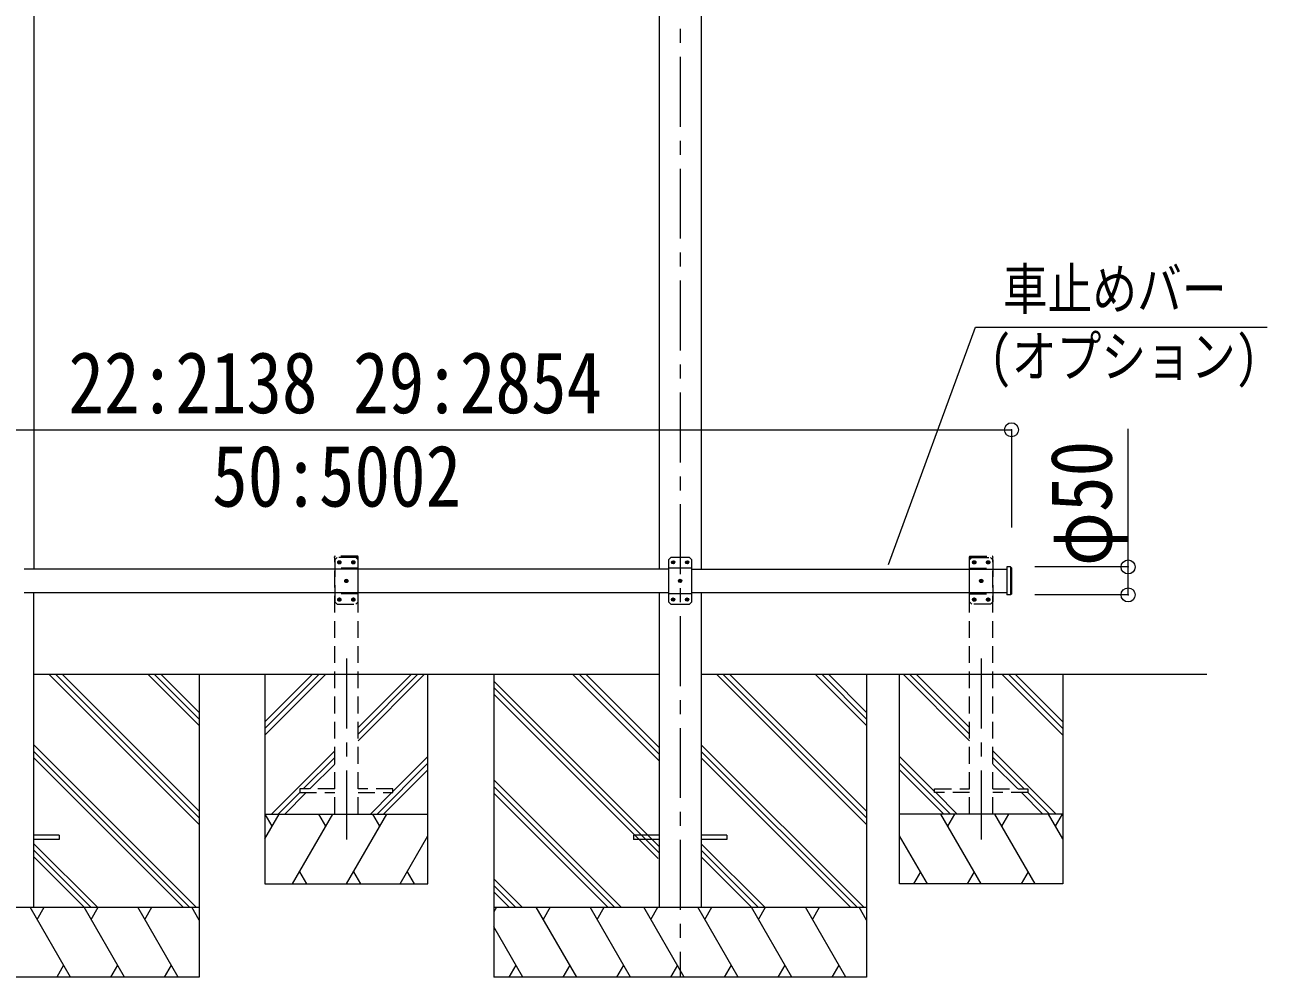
# Model space of a CAD drawing. Units: millimetres at full size, sheet at 1:30; details may follow other scales. Extents: x -20916 to 28483, y -5820 to 5820.
# Drawn here: x 16543 to 19208, y -2257 to -214 of the extents above; entities that cross this region are included whole.
import ezdxf
from ezdxf.enums import TextEntityAlignment as Align

# ---------------------------------------------------------------- set-up
doc = ezdxf.new("R2010")
doc.units = ezdxf.units.MM
doc.header["$LTSCALE"] = 30
doc.header["$PDMODE"] = 32
doc.header["$PDSIZE"] = 30
doc.linetypes.add('CHAIN1', pattern=[8, 5, -1, 1, -1])
doc.linetypes.add('DASHED1', pattern=[1.8, 1.2, -0.6])
for name, color, linetype, lineweight in [('0-0_0', 7, 'Continuous', 9), ('0-1_本体', 5, 'CHAIN1', 9), ('0-3_ELV2', 4, 'Continuous', 9), ('0-5_DIM1', 4, 'DASHED1', 9), ('0-6_OTH_LINE', 6, 'Continuous', 9), ('0-7_SHAPE', 6, 'Continuous', 9)]:
    doc.layers.add(name, color=color, linetype=linetype, lineweight=lineweight)
doc.styles.add('ＭＳ ゴシック', font='')
doc.styles.get('ＭＳ ゴシック').set_extended_font_data('MS Gothic')

msp = doc.modelspace()

# ---------------------------------------------------------------- linework, layer by layer
at = {"layer": '0-0_0'}
for p, q in [((16561.33, -1607.28), (17903.33, -1607.28)), ((16916.53, -1929.74), (16594.07, -1607.28)), ((16916.53, -1915.6), (16608.21, -1607.28)), ((16916.53, -1901.45), (16622.35, -1607.28)), ((16916.53, -1717.61), (16806.2, -1607.28)), ((16916.53, -1703.47), (16820.34, -1607.28)), ((16916.53, -1689.32), (16834.48, -1607.28)), ((16916.53, -1607.28), (16916.53, -2257.28)), ((17057.33, -1607.29), (17057.33, -2057.29)), ((17057.33, -1709.64), (17159.68, -1607.29)), ((17057.33, -1723.78), (17173.82, -1607.29)), ((17057.33, -1737.92), (17187.96, -1607.29)), ((17257.33, -1750.05), (17400.1, -1607.29)), ((17257.33, -1735.91), (17385.96, -1607.29)), ((17257.33, -1721.77), (17371.81, -1607.29)), ((17407.33, -2057.29), (17407.33, -1607.29)), ((17548.53, -1607.28), (17548.53, -2257.28)), ((17903.33, -1976.75), (17548.53, -1621.96)), ((17903.33, -1792.91), (17717.7, -1607.28)), ((17903.33, -1778.77), (17731.84, -1607.28)), ((17903.33, -1764.62), (17745.98, -1607.28)), ((17993.33, -1607.28), (19078.37, -1607.28)), ((18348.53, -1929.74), (18026.07, -1607.28)), ((18348.53, -1915.6), (18040.21, -1607.28)), ((18348.53, -1901.45), (18054.35, -1607.28)), ((18348.53, -1717.61), (18238.2, -1607.28)), ((18348.53, -1703.47), (18252.34, -1607.28)), ((18348.53, -1689.32), (18266.48, -1607.28)), ((18348.53, -1607.28), (18348.53, -2257.28)), ((18419.33, -2057.29), (18419.33, -1607.29)), ((18569.33, -1750.05), (18426.57, -1607.29)), ((18569.33, -1735.91), (18440.71, -1607.29)), ((18569.33, -1721.77), (18454.85, -1607.29)), ((18769.33, -1737.92), (18638.7, -1607.29)), ((18769.33, -1723.78), (18652.84, -1607.29)), ((18769.33, -1709.64), (18666.98, -1607.29)), ((18769.33, -1607.29), (18769.33, -2057.29)), ((17903.33, -1990.9), (17548.53, -1636.1)), ((17901.07, -2002.78), (17548.53, -1650.24)), ((16910.22, -2107.28), (16561.73, -1758.79)), ((18342.22, -2107.28), (17993.73, -1758.79)), ((16896.08, -2107.28), (16561.73, -1772.93)), ((17071.81, -1907.29), (17207.33, -1771.77)), ((17332.33, -1858.9), (17407.33, -1783.9)), ((18328.08, -2107.28), (17993.73, -1772.93)), ((18494.33, -1858.9), (18419.33, -1783.9)), ((18754.85, -1907.29), (18619.33, -1771.77)), ((16881.94, -2107.28), (16561.73, -1787.07)), ((17139.95, -1853.29), (17207.33, -1785.91)), ((17154.09, -1853.29), (17207.33, -1800.05)), ((17298.08, -1907.29), (17407.33, -1798.04)), ((17312.23, -1907.29), (17407.33, -1812.18)), ((18313.94, -2107.28), (17993.73, -1787.07)), ((18528.58, -1907.29), (18419.33, -1798.04)), ((18514.44, -1907.29), (18419.33, -1812.18)), ((18686.71, -1853.29), (18619.33, -1785.91)), ((18672.57, -1853.29), (18619.33, -1800.05)), ((17821.72, -2107.28), (17548.53, -1834.09)), ((17085.95, -1907.29), (17132.33, -1860.91)), ((17100.09, -1907.29), (17146.09, -1861.29)), ((17283.94, -1907.29), (17329.94, -1861.29)), ((17807.58, -2107.28), (17548.53, -1848.23)), ((17793.44, -2107.28), (17548.53, -1862.37)), ((18542.72, -1907.29), (18496.72, -1861.29)), ((18726.57, -1907.29), (18680.57, -1861.29)), ((18740.71, -1907.29), (18694.33, -1860.91)), ((17057.33, -1960.4), (17088, -1907.29)), ((17057.33, -1907.29), (17407.33, -1907.29)), ((17073, -1933.27), (17057.99, -1907.29)), ((17116.86, -2057.29), (17203.47, -1907.29)), ((17188.47, -1933.27), (17173.46, -1907.29)), ((17232.33, -2057.29), (17318.94, -1907.29)), ((17303.94, -1933.27), (17288.94, -1907.29)), ((18769.33, -1907.29), (18419.33, -1907.29)), ((18594.33, -2057.29), (18507.73, -1907.29)), ((18522.73, -1933.27), (18537.73, -1907.29)), ((18709.8, -2057.29), (18623.19, -1907.29)), ((18638.2, -1933.27), (18653.2, -1907.29)), ((18769.33, -1960.4), (18738.67, -1907.29)), ((18753.67, -1933.27), (18768.67, -1907.29)), ((16698.09, -2107.28), (16561.73, -1970.92)), ((17347.8, -2057.29), (17407.33, -1954.19)), ((18130.09, -2107.28), (17993.73, -1970.92)), ((18478.86, -2057.29), (18419.33, -1954.19)), ((16683.95, -2107.28), (16561.73, -1985.06)), ((18115.95, -2107.28), (17993.73, -1985.06)), ((16669.81, -2107.28), (16561.73, -1999.2)), ((18101.81, -2107.28), (17993.73, -1999.2)), ((17131.86, -2031.31), (17146.86, -2057.29)), ((17247.33, -2031.31), (17262.33, -2057.29)), ((17362.8, -2031.31), (17377.8, -2057.29)), ((17609.59, -2107.28), (17548.53, -2046.22)), ((18463.86, -2031.31), (18448.86, -2057.29)), ((18579.33, -2031.31), (18564.33, -2057.29)), ((18694.8, -2031.31), (18679.8, -2057.29)), ((17057.33, -2057.29), (17407.33, -2057.29)), ((17595.45, -2107.28), (17548.53, -2060.36)), ((17581.31, -2107.28), (17548.53, -2074.5)), ((18769.33, -2057.29), (18419.33, -2057.29)), ((16116.53, -2107.28), (16916.53, -2107.28)), ((16640.85, -2257.28), (16554.24, -2107.28)), ((16569.24, -2133.26), (16584.24, -2107.28)), ((16756.31, -2257.28), (16669.71, -2107.28)), ((16684.71, -2133.26), (16699.72, -2107.28)), ((16871.79, -2257.28), (16785.18, -2107.28)), ((16800.18, -2133.26), (16815.18, -2107.28)), ((16916.53, -2134.78), (16900.65, -2107.28)), ((17548.53, -2107.28), (18348.53, -2107.28)), ((17554.36, -2107.28), (17548.53, -2117.38)), ((17726.43, -2257.28), (17639.83, -2107.28)), ((17669.83, -2107.28), (17654.83, -2133.26)), ((17841.9, -2257.28), (17755.3, -2107.28)), ((17770.3, -2133.26), (17785.3, -2107.28)), ((17957.37, -2257.28), (17870.77, -2107.28)), ((17885.77, -2133.26), (17900.77, -2107.28)), ((18072.85, -2257.28), (17986.24, -2107.28)), ((18001.24, -2133.26), (18016.24, -2107.28)), ((18188.31, -2257.28), (18101.71, -2107.28)), ((18116.71, -2133.26), (18131.72, -2107.28)), ((18303.79, -2257.28), (18217.18, -2107.28)), ((18232.18, -2133.26), (18247.18, -2107.28)), ((18348.53, -2134.78), (18332.65, -2107.28)), ((17610.96, -2257.28), (17548.53, -2149.14)), ((16625.85, -2231.3), (16610.85, -2257.28)), ((16741.32, -2231.3), (16726.32, -2257.28)), ((16856.79, -2231.3), (16841.79, -2257.28)), ((17595.97, -2231.3), (17580.97, -2257.28)), ((17711.44, -2231.3), (17696.44, -2257.28)), ((17826.91, -2231.3), (17811.91, -2257.28)), ((17942.38, -2231.3), (17927.38, -2257.28)), ((18057.85, -2231.3), (18042.85, -2257.28)), ((18173.32, -2231.3), (18158.32, -2257.28)), ((18288.79, -2231.3), (18273.79, -2257.28)), ((16916.53, -2257.28), (16116.53, -2257.28)), ((18348.53, -2257.28), (17548.53, -2257.28))]:
    msp.add_line(p, q, dxfattribs=at)
at = {"layer": '0-1_本体'}
for p, q in [((17948.33, 917.13), (17948.33, -2257.28)), ((17232.33, -1573.86), (17232.33, -1961.73)), ((18594.33, -1573.86), (18594.33, -1961.73))]:
    msp.add_line(p, q, dxfattribs=at)
at = {"layer": '0-3_ELV2'}
for p, q in [((16561.53, 521.72), (16561.53, -1382.28)), ((17903.13, 521.72), (17903.13, -1382.28)), ((17993.53, 521.72), (17993.53, -1382.28)), ((17968.33, -1357.28), (17973.33, -1362.28)), ((17923.33, -1382.28), (16541.33, -1382.28)), ((17923.33, -1362.28), (17923.33, -1452.28)), ((17973.33, -1379.98), (17923.33, -1379.98)), ((17932.07, -1366.86), (17931.23, -1366.86)), ((17934.59, -1367.7), (17935.43, -1367.7)), ((17962.07, -1366.86), (17961.23, -1366.86)), ((17964.59, -1367.7), (17965.43, -1367.7)), ((17973.33, -1452.28), (17973.33, -1362.28)), ((17973.33, -1382.28), (18649.33, -1382.28)), ((18649.33, -1377.28), (18649.33, -1437.28)), ((18649.33, -1377.28), (18649.33, -1437.28)), ((18657.33, -1377.28), (18657.33, -1437.28)), ((18657.33, -1377.28), (18657.33, -1437.28)), ((18659.33, -1379.28), (18659.33, -1435.28)), ((18659.33, -1379.28), (18659.33, -1435.28)), ((17947.07, -1406.86), (17946.23, -1406.86)), ((17949.59, -1407.7), (17950.43, -1407.7)), ((16541.33, -1432.28), (17923.33, -1432.28)), ((16561.33, -1432.28), (16561.33, -2107.28)), ((17903.33, -1432.28), (17903.33, -2107.28)), ((17973.33, -1434.58), (17923.33, -1434.58)), ((17973.33, -1432.28), (18649.33, -1432.28)), ((17993.33, -1432.28), (17993.33, -2107.28)), ((17928.33, -1457.28), (17923.33, -1452.28)), ((17932.07, -1446.86), (17931.23, -1446.86)), ((17934.59, -1447.7), (17935.43, -1447.7)), ((17962.07, -1446.86), (17961.23, -1446.86)), ((17964.59, -1447.7), (17965.43, -1447.7)), ((16616.53, -1952.78), (16561.73, -1952.78)), ((16616.53, -1961.78), (16561.73, -1961.78)), ((16616.53, -1952.78), (16616.53, -1961.78)), ((17848.53, -1952.78), (17848.53, -1961.78)), ((17903.33, -1952.78), (17848.53, -1952.78)), ((17903.33, -1961.78), (17848.53, -1961.78)), ((18048.53, -1952.78), (17993.73, -1952.78)), ((18048.53, -1961.78), (17993.73, -1961.78)), ((18048.53, -1952.78), (18048.53, -1961.78))]:
    msp.add_line(p, q, dxfattribs=at)
for points in [[(17968.33, -1357.28), (17928.33, -1357.28), (17923.33, -1362.28)], [(17931.23, -1366.86), (17931.23, -1367.7), (17932.07, -1367.7)], [(17933.75, -1366.02), (17933.75, -1365.18), (17932.91, -1365.18), (17932.91, -1366.02)], [(17932.91, -1368.54), (17932.91, -1369.38), (17933.75, -1369.38), (17933.75, -1368.54)], [(17935.43, -1367.7), (17935.43, -1366.86), (17934.59, -1366.86)], [(17961.23, -1366.86), (17961.23, -1367.7), (17962.07, -1367.7)], [(17963.75, -1366.02), (17963.75, -1365.18), (17962.91, -1365.18), (17962.91, -1366.02)], [(17962.91, -1368.54), (17962.91, -1369.38), (17963.75, -1369.38), (17963.75, -1368.54)], [(17965.43, -1367.7), (17965.43, -1366.86), (17964.59, -1366.86)], [(18659.33, -1379.28), (18657.33, -1377.28), (18649.33, -1377.28)], [(18659.33, -1379.28), (18657.33, -1377.28), (18649.33, -1377.28)], [(17946.23, -1406.86), (17946.23, -1407.7), (17947.07, -1407.7)], [(17948.75, -1406.02), (17948.75, -1405.18), (17947.91, -1405.18), (17947.91, -1406.02)], [(17947.91, -1408.54), (17947.91, -1409.38), (17948.75, -1409.38), (17948.75, -1408.54)], [(17950.43, -1407.7), (17950.43, -1406.86), (17949.59, -1406.86)], [(18659.33, -1435.28), (18657.33, -1437.28), (18649.33, -1437.28)], [(18659.33, -1435.28), (18657.33, -1437.28), (18649.33, -1437.28)], [(17928.33, -1457.28), (17968.33, -1457.28), (17973.33, -1452.28)], [(17931.23, -1446.86), (17931.23, -1447.7), (17932.07, -1447.7)], [(17933.75, -1446.02), (17933.75, -1445.18), (17932.91, -1445.18), (17932.91, -1446.02)], [(17932.91, -1448.54), (17932.91, -1449.38), (17933.75, -1449.38), (17933.75, -1448.54)], [(17935.43, -1447.7), (17935.43, -1446.86), (17934.59, -1446.86)], [(17961.23, -1446.86), (17961.23, -1447.7), (17962.07, -1447.7)], [(17963.75, -1446.02), (17963.75, -1445.18), (17962.91, -1445.18), (17962.91, -1446.02)], [(17962.91, -1448.54), (17962.91, -1449.38), (17963.75, -1449.38), (17963.75, -1448.54)], [(17965.43, -1447.7), (17965.43, -1446.86), (17964.59, -1446.86)]]:
    msp.add_lwpolyline(points, dxfattribs=at)
for centre in [(17933.33, -1367.28), (17963.33, -1367.28), (17948.33, -1407.28), (17933.33, -1447.28), (17963.33, -1447.28)]:
    msp.add_circle(centre, 3.5, dxfattribs=at)
for centre, start, end in [((17932.07, -1366.02), 270, 0), ((17932.07, -1368.54), 0, 90), ((17934.59, -1366.02), 180, 270), ((17934.59, -1368.54), 90, 180), ((17962.07, -1366.02), 270, 0), ((17962.07, -1368.54), 0, 90), ((17964.59, -1366.02), 180, 270), ((17964.59, -1368.54), 90, 180), ((17947.07, -1406.02), 270, 0), ((17947.07, -1408.54), 0, 90), ((17949.59, -1406.02), 180, 270), ((17949.59, -1408.54), 90, 180), ((17932.07, -1446.02), 270, 0), ((17932.07, -1448.54), 0, 90), ((17934.59, -1446.02), 180, 270), ((17934.59, -1448.54), 90, 180), ((17962.07, -1446.02), 270, 0), ((17962.07, -1448.54), 0, 90), ((17964.59, -1446.02), 180, 270), ((17964.59, -1448.54), 90, 180)]:
    msp.add_arc(centre, 0.84, start, end, dxfattribs=at)
at = {"layer": '0-5_DIM1'}
for p, q in [((17207.03, -1357.29), (17207.14, -1355.24)), ((17257.63, -1357.29), (17207.03, -1357.29)), ((17207.33, -1907.29), (17207.33, -1357.29)), ((17256.53, -1354.29), (17208.14, -1354.29)), ((17252.33, -1357.29), (17257.33, -1362.29)), ((17257.33, -1907.29), (17257.33, -1357.29)), ((17257.63, -1357.29), (17257.52, -1355.24)), ((18569.03, -1357.29), (18569.14, -1355.24)), ((18569.03, -1357.29), (18619.63, -1357.29)), ((18569.33, -1907.29), (18569.33, -1357.29)), ((18574.33, -1357.29), (18569.33, -1362.29)), ((18570.14, -1354.29), (18618.52, -1354.29)), ((18619.33, -1907.29), (18619.33, -1357.29)), ((18619.63, -1357.29), (18619.52, -1355.24)), ((17207.33, -1362.29), (17207.33, -1452.29)), ((17257.33, -1379.99), (17207.33, -1379.99)), ((17216.07, -1366.87), (17215.23, -1366.87)), ((17218.59, -1367.71), (17219.43, -1367.71)), ((17246.07, -1366.87), (17245.23, -1366.87)), ((17248.59, -1367.71), (17249.43, -1367.71)), ((17257.33, -1452.29), (17257.33, -1362.29)), ((18569.33, -1452.29), (18569.33, -1362.29)), ((18569.33, -1379.99), (18619.33, -1379.99)), ((18578.07, -1367.71), (18577.23, -1367.71)), ((18580.59, -1366.87), (18581.43, -1366.87)), ((18608.07, -1367.71), (18607.23, -1367.71)), ((18610.59, -1366.87), (18611.43, -1366.87)), ((18619.33, -1362.29), (18619.33, -1452.29)), ((17231.07, -1406.87), (17230.23, -1406.87)), ((17233.59, -1407.71), (17234.43, -1407.71)), ((18593.07, -1407.71), (18592.23, -1407.71)), ((18595.59, -1406.87), (18596.43, -1406.87)), ((17257.33, -1434.59), (17207.33, -1434.59)), ((18569.33, -1434.59), (18619.33, -1434.59)), ((17212.33, -1457.29), (17207.33, -1452.29)), ((17216.07, -1446.87), (17215.23, -1446.87)), ((17218.59, -1447.71), (17219.43, -1447.71)), ((17246.07, -1446.87), (17245.23, -1446.87)), ((17248.59, -1447.71), (17249.43, -1447.71)), ((18578.07, -1447.71), (18577.23, -1447.71)), ((18580.59, -1446.87), (18581.43, -1446.87)), ((18608.07, -1447.71), (18607.23, -1447.71)), ((18610.59, -1446.87), (18611.43, -1446.87)), ((18614.33, -1457.29), (18619.33, -1452.29)), ((17207.33, -1853.29), (17132.33, -1853.29)), ((17257.33, -1861.29), (17332.33, -1861.29)), ((18569.33, -1861.29), (18494.33, -1861.29)), ((18619.33, -1853.29), (18694.33, -1853.29))]:
    msp.add_line(p, q, dxfattribs=at)
for points in [[(17252.33, -1357.29), (17212.33, -1357.29), (17207.33, -1362.29)], [(18574.33, -1357.29), (18614.33, -1357.29), (18619.33, -1362.29)], [(17215.23, -1366.87), (17215.23, -1367.71), (17216.07, -1367.71)], [(17217.75, -1366.03), (17217.75, -1365.19), (17216.91, -1365.19), (17216.91, -1366.03)], [(17216.91, -1368.55), (17216.91, -1369.39), (17217.75, -1369.39), (17217.75, -1368.55)], [(17219.43, -1367.71), (17219.43, -1366.87), (17218.59, -1366.87)], [(17245.23, -1366.87), (17245.23, -1367.71), (17246.07, -1367.71)], [(17247.75, -1366.03), (17247.75, -1365.19), (17246.91, -1365.19), (17246.91, -1366.03)], [(17246.91, -1368.55), (17246.91, -1369.39), (17247.75, -1369.39), (17247.75, -1368.55)], [(17249.43, -1367.71), (17249.43, -1366.87), (17248.59, -1366.87)], [(18577.23, -1367.71), (18577.23, -1366.87), (18578.07, -1366.87)], [(18578.91, -1366.03), (18578.91, -1365.19), (18579.75, -1365.19), (18579.75, -1366.03)], [(18579.75, -1368.55), (18579.75, -1369.39), (18578.91, -1369.39), (18578.91, -1368.55)], [(18581.43, -1366.87), (18581.43, -1367.71), (18580.59, -1367.71)], [(18607.23, -1367.71), (18607.23, -1366.87), (18608.07, -1366.87)], [(18608.91, -1366.03), (18608.91, -1365.19), (18609.75, -1365.19), (18609.75, -1366.03)], [(18609.75, -1368.55), (18609.75, -1369.39), (18608.91, -1369.39), (18608.91, -1368.55)], [(18611.43, -1366.87), (18611.43, -1367.71), (18610.59, -1367.71)], [(17230.23, -1406.87), (17230.23, -1407.71), (17231.07, -1407.71)], [(17232.75, -1406.03), (17232.75, -1405.19), (17231.91, -1405.19), (17231.91, -1406.03)], [(17231.91, -1408.55), (17231.91, -1409.39), (17232.75, -1409.39), (17232.75, -1408.55)], [(17234.43, -1407.71), (17234.43, -1406.87), (17233.59, -1406.87)], [(18592.23, -1407.71), (18592.23, -1406.87), (18593.07, -1406.87)], [(18593.91, -1406.03), (18593.91, -1405.19), (18594.75, -1405.19), (18594.75, -1406.03)], [(18594.75, -1408.55), (18594.75, -1409.39), (18593.91, -1409.39), (18593.91, -1408.55)], [(18596.43, -1406.87), (18596.43, -1407.71), (18595.59, -1407.71)], [(17212.33, -1457.29), (17252.33, -1457.29), (17257.33, -1452.29)], [(17215.23, -1446.87), (17215.23, -1447.71), (17216.07, -1447.71)], [(17217.75, -1446.03), (17217.75, -1445.19), (17216.91, -1445.19), (17216.91, -1446.03)], [(17216.91, -1448.55), (17216.91, -1449.39), (17217.75, -1449.39), (17217.75, -1448.55)], [(17219.43, -1447.71), (17219.43, -1446.87), (17218.59, -1446.87)], [(17245.23, -1446.87), (17245.23, -1447.71), (17246.07, -1447.71)], [(17247.75, -1446.03), (17247.75, -1445.19), (17246.91, -1445.19), (17246.91, -1446.03)], [(17246.91, -1448.55), (17246.91, -1449.39), (17247.75, -1449.39), (17247.75, -1448.55)], [(17249.43, -1447.71), (17249.43, -1446.87), (17248.59, -1446.87)], [(18614.33, -1457.29), (18574.33, -1457.29), (18569.33, -1452.29)], [(18577.23, -1447.71), (18577.23, -1446.87), (18578.07, -1446.87)], [(18578.91, -1446.03), (18578.91, -1445.19), (18579.75, -1445.19), (18579.75, -1446.03)], [(18579.75, -1448.55), (18579.75, -1449.39), (18578.91, -1449.39), (18578.91, -1448.55)], [(18581.43, -1446.87), (18581.43, -1447.71), (18580.59, -1447.71)], [(18607.23, -1447.71), (18607.23, -1446.87), (18608.07, -1446.87)], [(18608.91, -1446.03), (18608.91, -1445.19), (18609.75, -1445.19), (18609.75, -1446.03)], [(18609.75, -1448.55), (18609.75, -1449.39), (18608.91, -1449.39), (18608.91, -1448.55)], [(18611.43, -1446.87), (18611.43, -1447.71), (18610.59, -1447.71)], [(17132.33, -1853.29), (17132.33, -1861.29), (17207.33, -1861.29)], [(17332.33, -1861.29), (17332.33, -1853.29), (17257.33, -1853.29)], [(18494.33, -1861.29), (18494.33, -1853.29), (18569.33, -1853.29)], [(18694.33, -1853.29), (18694.33, -1861.29), (18619.33, -1861.29)]]:
    msp.add_lwpolyline(points, dxfattribs=at)
for centre in [(17217.33, -1367.29), (17247.33, -1367.29), (18579.33, -1367.29), (18609.33, -1367.29), (17232.33, -1407.29), (18594.33, -1407.29), (17217.33, -1447.29), (17247.33, -1447.29), (18579.33, -1447.29), (18609.33, -1447.29)]:
    msp.add_circle(centre, 3.5, dxfattribs=at)
for centre, radius, start, end in [((17208.14, -1355.29), 1, 90, 176.99994), ((17256.53, -1355.29), 1, 3.00011, 90), ((18570.14, -1355.29), 1, 90, 176.99989), ((18618.52, -1355.29), 1, 3.00006, 90), ((17216.07, -1366.03), 0.84, 270, 0), ((17216.07, -1368.55), 0.84, 0, 90), ((17218.59, -1366.03), 0.84, 180, 270), ((17218.59, -1368.55), 0.84, 90, 180), ((17246.07, -1366.03), 0.84, 270, 0), ((17246.07, -1368.55), 0.84, 0, 90), ((17248.59, -1366.03), 0.84, 180, 270), ((17248.59, -1368.55), 0.84, 90, 180), ((18578.07, -1366.03), 0.84, 270, 0), ((18578.07, -1368.55), 0.84, 0, 90), ((18580.59, -1366.03), 0.84, 180, 270), ((18580.59, -1368.55), 0.84, 90, 180), ((18608.07, -1366.03), 0.84, 270, 0), ((18608.07, -1368.55), 0.84, 0, 90), ((18610.59, -1366.03), 0.84, 180, 270), ((18610.59, -1368.55), 0.84, 90, 180), ((17231.07, -1406.03), 0.84, 270, 0), ((17231.07, -1408.55), 0.84, 0, 90), ((17233.59, -1406.03), 0.84, 180, 270), ((17233.59, -1408.55), 0.84, 90, 180), ((18593.07, -1406.03), 0.84, 270, 0), ((18593.07, -1408.55), 0.84, 0, 90), ((18595.59, -1406.03), 0.84, 180, 270), ((18595.59, -1408.55), 0.84, 90, 180), ((17216.07, -1446.03), 0.84, 270, 0), ((17216.07, -1448.55), 0.84, 0, 90), ((17218.59, -1446.03), 0.84, 180, 270), ((17218.59, -1448.55), 0.84, 90, 180), ((17246.07, -1446.03), 0.84, 270, 0), ((17246.07, -1448.55), 0.84, 0, 90), ((17248.59, -1446.03), 0.84, 180, 270), ((17248.59, -1448.55), 0.84, 90, 180), ((18578.07, -1446.03), 0.84, 270, 0), ((18578.07, -1448.55), 0.84, 0, 90), ((18580.59, -1446.03), 0.84, 180, 270), ((18580.59, -1448.55), 0.84, 90, 180), ((18608.07, -1446.03), 0.84, 270, 0), ((18608.07, -1448.55), 0.84, 0, 90), ((18610.59, -1446.03), 0.84, 180, 270), ((18610.59, -1448.55), 0.84, 90, 180)]:
    msp.add_arc(centre, radius, start, end, dxfattribs=at)
at = {"layer": '0-6_OTH_LINE'}
for p, q in [((15805.33, -1082.91), (18659.33, -1082.91)), ((18659.33, -1082.91), (18659.33, -1292.53)), ((18909.33, -1377.28), (18909.33, -1080.69)), ((18909.33, -1377.28), (18709.33, -1377.28)), ((18909.33, -1437.28), (18909.33, -1377.28)), ((18909.33, -1437.28), (18709.33, -1437.28))]:
    msp.add_line(p, q, dxfattribs=at)
for p in [(18659.33, -1082.91), (18909.33, -1377.28), (18909.33, -1437.28)]:
    msp.add_point(p, dxfattribs=at)
at = {"layer": '0-7_SHAPE'}
for p, q in [((18395.5, -1372.22), (18582.14, -862.9)), ((18582.14, -862.9), (19207.73, -862.9))]:
    msp.add_line(p, q, dxfattribs=at)

# ---------------------------------------------------------------- texts
at = {"layer": '0-6_OTH_LINE', "color": 7, "style": 'ＭＳ ゴシック', "width": 0.85}
for s, p in [('22:2138 29:2854 ', (16636.14, -1086.98)), ('50:5002', (16944.36, -1287.29))]:
    msp.add_text(s, height=132, dxfattribs=at).set_placement(p, align=Align.BOTTOM_LEFT)
msp.add_text('φ50', height=132, rotation=90, dxfattribs=at).set_placement((18913.99, -1375.34), align=Align.BOTTOM_LEFT)
at = {"layer": '0-7_SHAPE', "color": 7, "style": 'ＭＳ ゴシック', "width": 0.8}
for s, p in [('車止めバー', (18640.65, -851.16)), ('(オプション)', (18612.3, -995.81))]:
    msp.add_text(s, height=87.98, dxfattribs=at).set_placement(p, align=Align.BOTTOM_LEFT)

doc.saveas('drawing.dxf')
